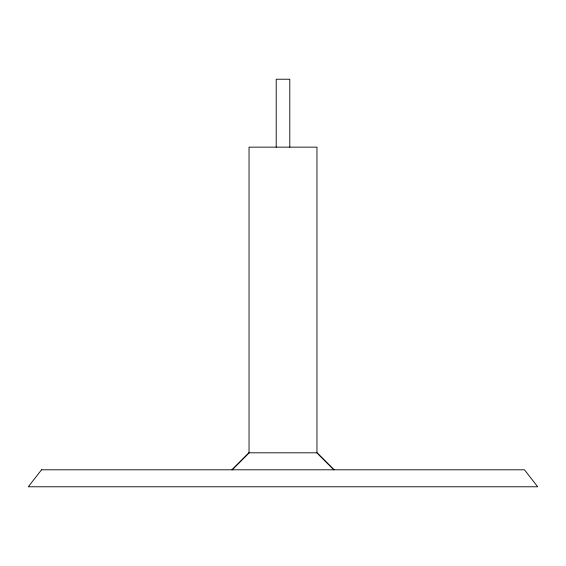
<?xml version="1.0" encoding="UTF-8"?>
<svg xmlns="http://www.w3.org/2000/svg" width="566" height="566" viewBox="0 0 566 566"><rect width="100%" height="100%" fill="white"/><g stroke="black" fill="none" stroke-linecap="round" stroke-linejoin="round"><path stroke-width="0.85" d="M289.792 147.146L289.792 79.219L276.208 79.219L276.208 147.146M41.537 469.801L28.3 486.781L537.7 486.781L524.463 469.801L41.537 469.801M249.04 452.821L232.081 469.801L249.04 452.821L316.96 452.821L333.947 469.801L316.96 452.821L316.96 147.146L249.04 147.146L249.04 452.821"/></g></svg>
